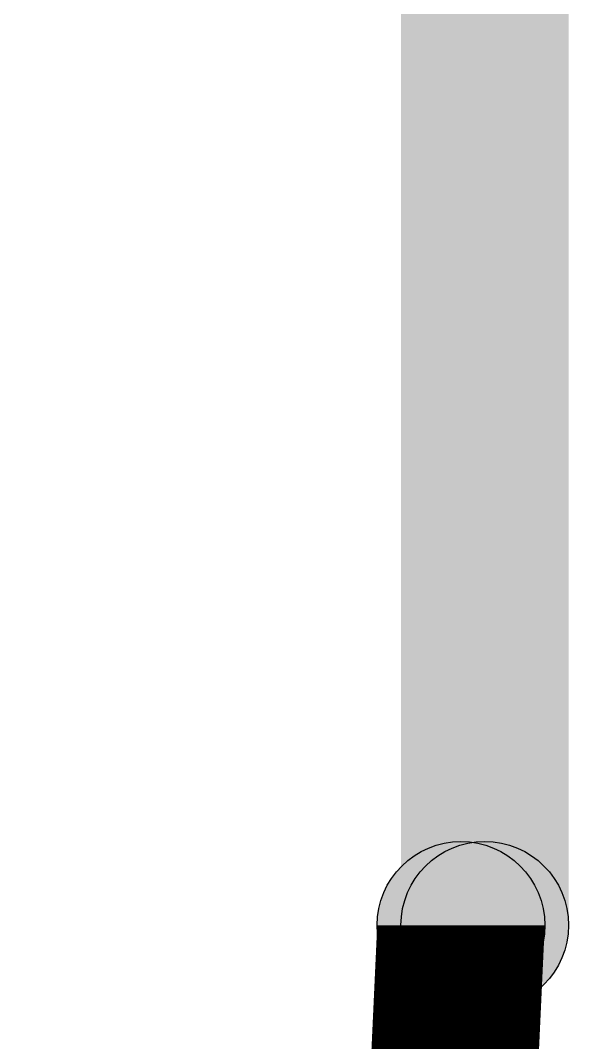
# Model space of a CAD drawing. Header units: millimetres. Extents: x 0 to 137, y 0 to 37.
# Drawn here: x 135.73 to 136.561, y 3.632 to 5.182 of the extents above; entities that cross this region are included whole.
import ezdxf

# ---------------------------------------------------------------- set-up
doc = ezdxf.new("R2010")
doc.units = ezdxf.units.MM
doc.layers.add('KeepOutLayer', color=6, linetype='Continuous')

msp = doc.modelspace()

# ---------------------------------------------------------------- hatches: boundary and pattern name
at = {"layer": 'KeepOutLayer'}
msp.add_hatch(color=6, dxfattribs=at).paths.add_polyline_path([(136.561, 3.81), (136.307, 3.81), (136.307, 33.274), (136.561, 33.274)])
h = msp.add_hatch(color=6, dxfattribs=at)
edge = h.paths.add_edge_path()
edge.add_arc((136.398, 3.81), 0.127, 0, 360)
h = msp.add_hatch(color=6, dxfattribs=at)
edge = h.paths.add_edge_path()
edge.add_arc((136.434, 3.81), 0.127, 0, 360)

# ---------------------------------------------------------------- linework, layer by layer
at = {"layer": 'KeepOutLayer', "const_width": 0.254}
msp.add_lwpolyline([(136.398, 3.81, -0.414214), (132.588, 0)], format="xyb", dxfattribs=at)
at = {"layer": 'KeepOutLayer'}
for centre in [(136.398, 3.81), (136.434, 3.81)]:
    msp.add_circle(centre, 0.127, dxfattribs=at)

doc.saveas('drawing.dxf')
